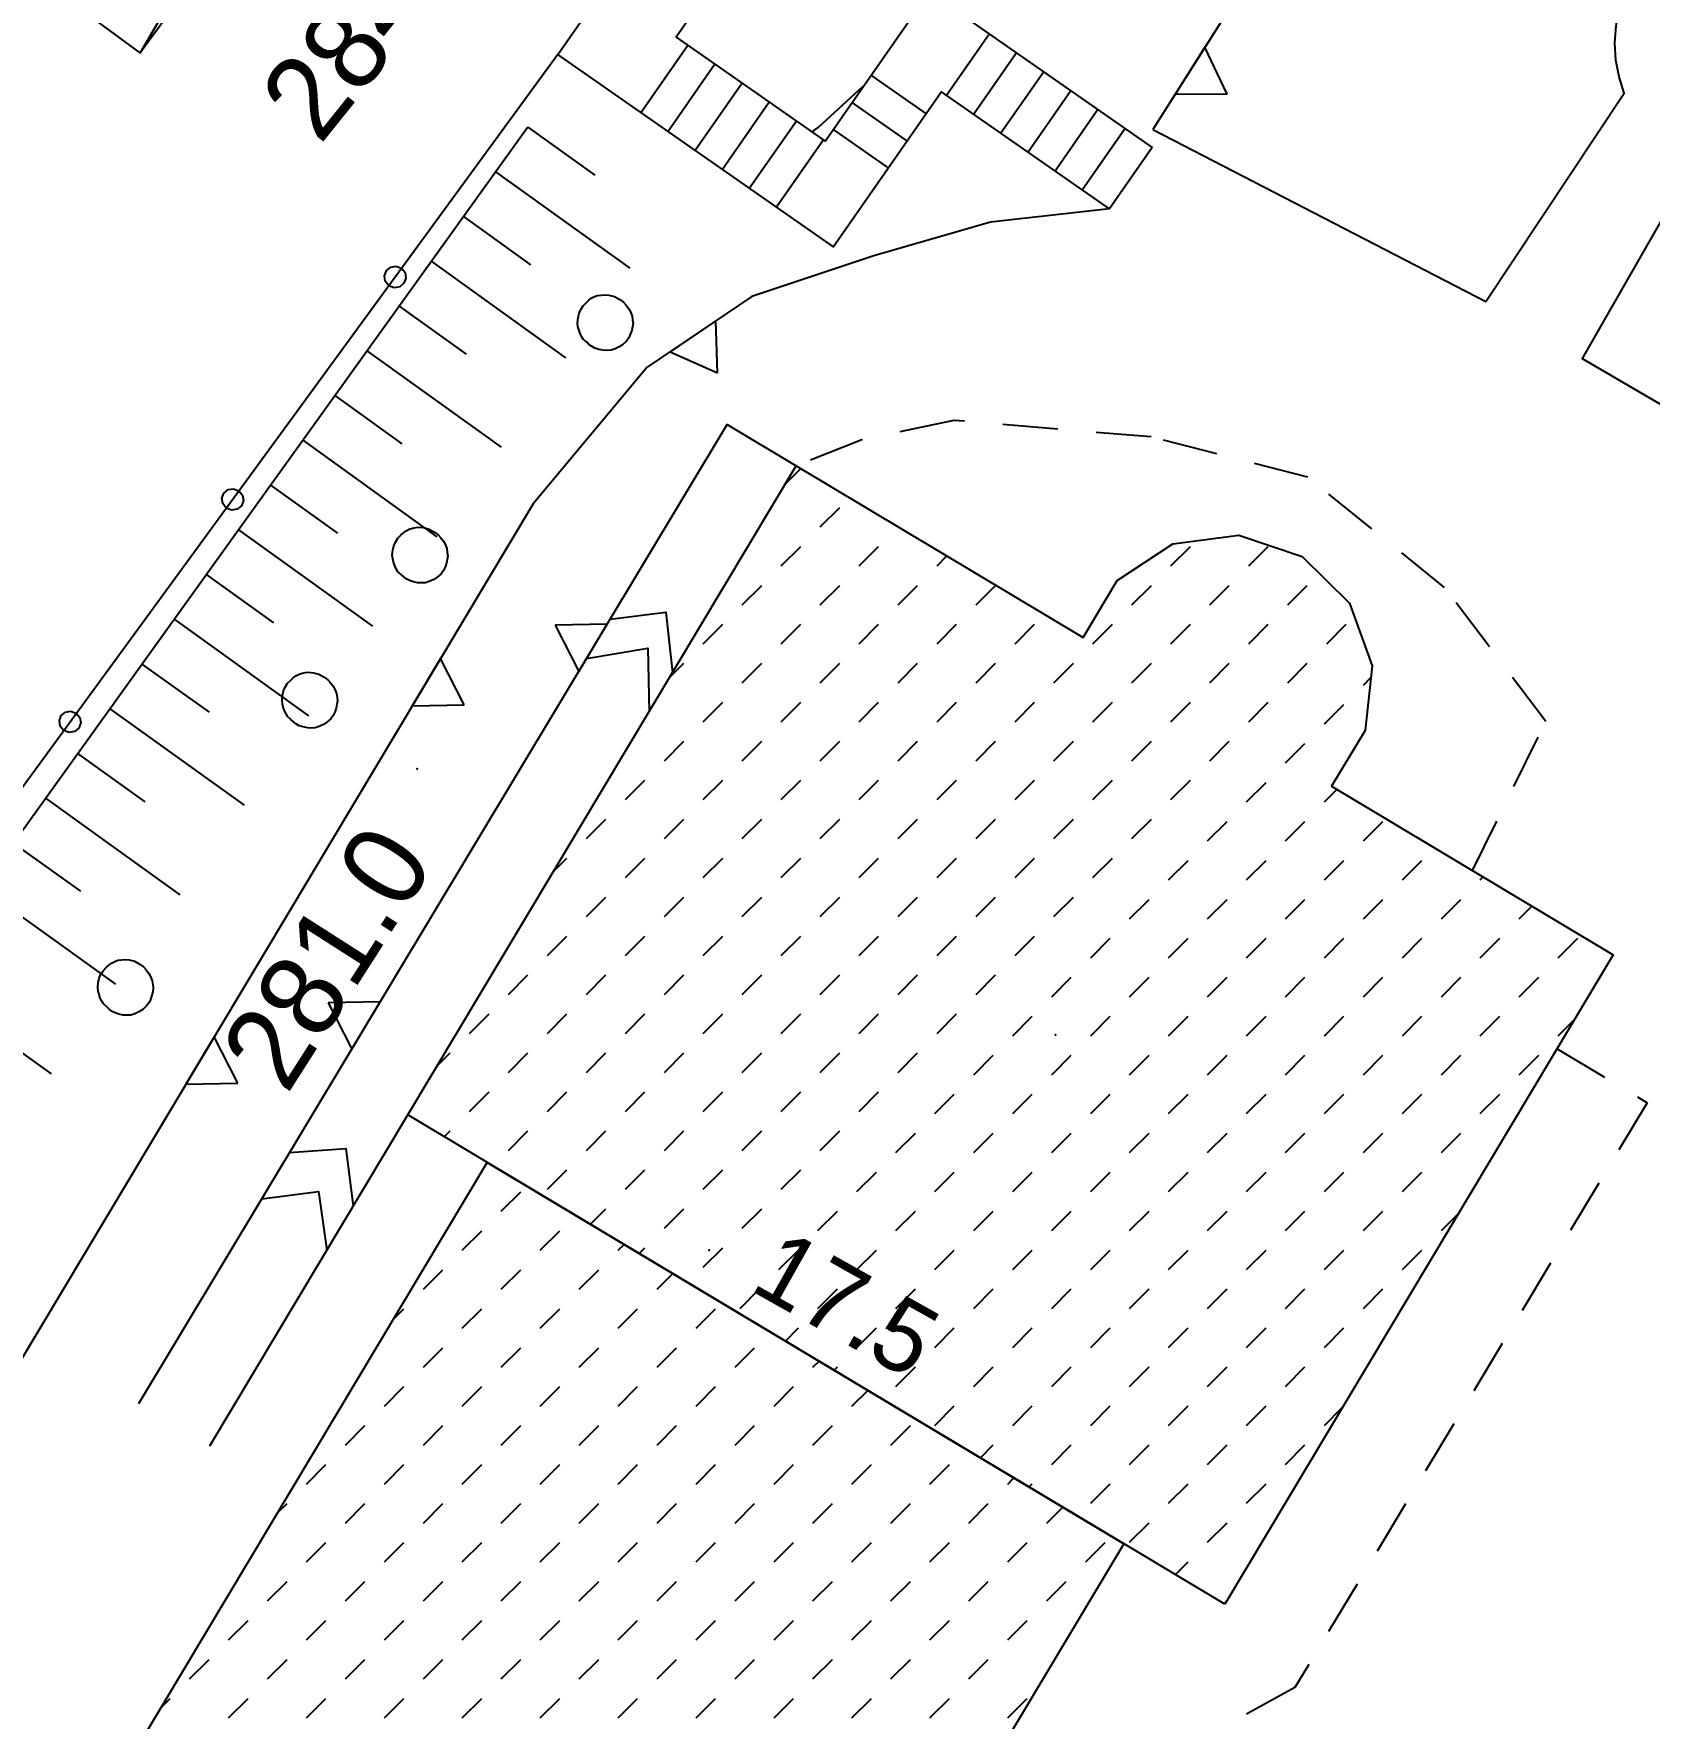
# Model space of a CAD drawing. Extents: x 1518652 to 1519378, y 5069750 to 5070202.
# Drawn here: x 1518849.24 to 1518878.56, y 5069929.2 to 5069959.77 of the extents above; entities that cross this region are included whole.
import ezdxf

# ---------------------------------------------------------------- set-up
doc = ezdxf.new("R2010")
doc.units = 0
doc.header["$MEASUREMENT"] = 0
doc.linetypes.add('L04', pattern=[0])
doc.linetypes.add('L10', pattern=[1.7, 1, -0.7])
for name, color, linetype in [('2310_SU', 2, 'Continuous'), ('2321_PEDmarciap', 1, 'L10'), ('2323_PEDspartit', 1, 'Continuous'), ('2641_MUROspec', 2, 'Continuous'), ('3007_TETTOIE', 2, 'Continuous'), ('3046_SCALE', 1, 'Continuous'), ('3047_GRADINI', 6, 'Continuous'), ('3054_CANCmuro', 1, 'L04'), ('3415_EDInuffici', 3, 'Continuous'), ('5100_ALBERO', 1, 'Continuous'), ('7012_CLInter', 6, 'Continuous'), ('7111_SCARciglio', 1, 'Continuous'), ('7113_SCARvest', 6, 'Continuous'), ('8321_PQTerra', 2, 'Continuous'), ('8322_Qmpiede', 2, 'Continuous'), ('8324_altezza', 1, 'Continuous'), ('SCM_Campiture', 1, 'Continuous'), ('SCM_Diagonali', 6, 'Continuous')]:
    doc.layers.add(name, color=color, linetype=linetype)
doc.styles.add('Style00', font='Leroy', dxfattribs={"height": 0.2})

# ---------------------------------------------------------------- blocks, each defined once
blk = doc.blocks.new('Q0050013')
at = {"linetype": 'Continuous'}
for p, q in [((-0.194, -0.003), (-0.17, 0.098)), ((-0.17, 0.098), (-0.099, 0.169)), ((-0.099, 0.169), (-0.001, 0.195)), ((-0.001, 0.195), (0.096, 0.17)), ((0.096, 0.17), (0.169, 0.1)), ((0.169, 0.1), (0.197, -0.001)), ((-0.162, -0.108), (-0.194, -0.003)), ((-0.096, -0.171), (-0.162, -0.108)), ((0.001, -0.196), (-0.096, -0.171)), ((0.097, -0.17), (0.001, -0.196)), ((0.168, -0.1), (0.097, -0.17)), ((0.197, -0.001), (0.168, -0.1))]:
    blk.add_line(p, q, dxfattribs=at)
blk = doc.blocks.new('S37')
at = {"linetype": 'Continuous'}
for p, q in [((-0.785, 0.604), (-0.677, 0.711)), ((-0.677, 0.711), (-0.582, 0.801)), ((-0.582, 0.801), (-0.487, 0.873)), ((-0.487, 0.873), (-0.369, 0.933)), ((-0.369, 0.933), (-0.257, 0.974)), ((-0.257, 0.974), (-0.128, 0.992)), ((-0.128, 0.992), (-0.011, 1.004)), ((-0.011, 1.004), (0.152, 0.99)), ((0.152, 0.99), (0.349, 0.94)), ((0.349, 0.94), (0.55, 0.824)), ((0.55, 0.824), (0.677, 0.735)), ((0.677, 0.735), (0.773, 0.624)), ((0.773, 0.624), (0.869, 0.496)), ((-0.986, -0.012), (-0.97, 0.17)), ((-0.97, 0.17), (-0.931, 0.328)), ((-0.931, 0.328), (-0.87, 0.467)), ((-0.87, 0.467), (-0.785, 0.604)), ((0.869, 0.496), (0.931, 0.386)), ((0.931, 0.386), (0.992, 0.23)), ((0.992, 0.23), (1.012, 0.087)), ((1.012, 0.087), (1.027, -0.031)), ((-0.971, -0.148), (-0.986, -0.012)), ((-0.939, -0.262), (-0.971, -0.148)), ((-0.895, -0.4), (-0.939, -0.262)), ((-0.84, -0.509), (-0.895, -0.4)), ((-0.778, -0.612), (-0.84, -0.509)), ((0.874, -0.561), (0.784, -0.681)), ((0.929, -0.446), (0.874, -0.561)), ((0.98, -0.295), (0.929, -0.446)), ((1.006, -0.166), (0.98, -0.295)), ((1.027, -0.031), (1.006, -0.166)), ((-0.663, -0.712), (-0.778, -0.612)), ((-0.572, -0.799), (-0.663, -0.712)), ((-0.486, -0.868), (-0.572, -0.799)), ((-0.359, -0.933), (-0.486, -0.868)), ((-0.22, -0.981), (-0.359, -0.933)), ((-0.064, -1.012), (-0.22, -0.981)), ((0.07, -1.019), (-0.064, -1.012)), ((0.216, -1.014), (0.07, -1.019)), ((0.357, -0.967), (0.216, -1.014)), ((0.523, -0.887), (0.357, -0.967)), ((0.647, -0.81), (0.523, -0.887)), ((0.784, -0.681), (0.647, -0.81))]:
    blk.add_line(p, q, dxfattribs=at)
blk = doc.blocks.new('Q0200100')
at = {"linetype": 'Continuous'}
for p, q in [((0, 0.8), (-0.5, 0)), ((0.5, 0), (0, 0.8)), ((-0.5, 0), (0.5, 0))]:
    blk.add_line(p, q, dxfattribs=at)
blk = doc.blocks.new('CAMP_F5443160')
at = {"layer": 'SCM_Campiture', "linetype": 'Continuous'}
for p, q in [((1518862.887, 5069951.61), (1518863.159, 5069951.883)), ((1518863.513, 5069950.823), (1518863.867, 5069951.176)), ((1518864.927, 5069950.823), (1518864.929, 5069950.824)), ((1518862.806, 5069950.116), (1518863.16, 5069950.469)), ((1518864.22, 5069950.116), (1518864.574, 5069950.469)), ((1518869.877, 5069950.116), (1518870.231, 5069950.469)), ((1518871.291, 5069950.116), (1518871.645, 5069950.469)), ((1518865.635, 5069950.116), (1518865.813, 5069950.295)), ((1518862.099, 5069949.409), (1518862.453, 5069949.762)), ((1518863.513, 5069949.409), (1518863.867, 5069949.762)), ((1518864.927, 5069949.409), (1518865.281, 5069949.762)), ((1518866.342, 5069949.409), (1518866.695, 5069949.762)), ((1518869.17, 5069949.409), (1518869.524, 5069949.762)), ((1518870.584, 5069949.409), (1518870.938, 5069949.762)), ((1518871.998, 5069949.409), (1518872.352, 5069949.762)), ((1518861.392, 5069948.701), (1518861.745, 5069949.055)), ((1518862.806, 5069948.701), (1518863.16, 5069949.055)), ((1518864.22, 5069948.701), (1518864.574, 5069949.055)), ((1518865.635, 5069948.701), (1518865.988, 5069949.055)), ((1518867.049, 5069948.701), (1518867.402, 5069949.055)), ((1518868.463, 5069948.701), (1518868.816, 5069949.055)), ((1518869.877, 5069948.701), (1518870.231, 5069949.055)), ((1518871.291, 5069948.701), (1518871.645, 5069949.055)), ((1518872.706, 5069948.701), (1518873.059, 5069949.055)), ((1518860.778, 5069948.088), (1518861.038, 5069948.348)), ((1518862.099, 5069947.994), (1518862.453, 5069948.348)), ((1518863.513, 5069947.994), (1518863.867, 5069948.348)), ((1518864.927, 5069947.994), (1518865.281, 5069948.348)), ((1518866.342, 5069947.994), (1518866.695, 5069948.348)), ((1518867.756, 5069947.994), (1518868.109, 5069948.348)), ((1518869.17, 5069947.994), (1518869.524, 5069948.348)), ((1518870.584, 5069947.994), (1518870.938, 5069948.348)), ((1518871.998, 5069947.994), (1518872.352, 5069948.348)), ((1518873.372, 5069947.953), (1518873.506, 5069948.088)), ((1518861.392, 5069947.287), (1518861.745, 5069947.641)), ((1518862.806, 5069947.287), (1518863.16, 5069947.641)), ((1518864.22, 5069947.287), (1518864.574, 5069947.641)), ((1518865.635, 5069947.287), (1518865.988, 5069947.641)), ((1518867.049, 5069947.287), (1518867.402, 5069947.641)), ((1518868.463, 5069947.287), (1518868.816, 5069947.641)), ((1518869.877, 5069947.287), (1518870.231, 5069947.641)), ((1518871.291, 5069947.287), (1518871.645, 5069947.641)), ((1518872.665, 5069947.246), (1518873.018, 5069947.6)), ((1518860.685, 5069946.58), (1518861.038, 5069946.934)), ((1518862.099, 5069946.58), (1518862.453, 5069946.934)), ((1518863.513, 5069946.58), (1518863.867, 5069946.934)), ((1518864.927, 5069946.58), (1518865.281, 5069946.934)), ((1518866.342, 5069946.58), (1518866.695, 5069946.934)), ((1518867.756, 5069946.58), (1518868.109, 5069946.934)), ((1518869.17, 5069946.58), (1518869.524, 5069946.934)), ((1518870.584, 5069946.58), (1518870.938, 5069946.934)), ((1518871.958, 5069946.539), (1518872.311, 5069946.893)), ((1518859.978, 5069945.873), (1518860.331, 5069946.227)), ((1518861.392, 5069945.873), (1518861.745, 5069946.227)), ((1518862.806, 5069945.873), (1518863.16, 5069946.227)), ((1518864.22, 5069945.873), (1518864.574, 5069946.227)), ((1518865.635, 5069945.873), (1518865.988, 5069946.227)), ((1518867.049, 5069945.873), (1518867.402, 5069946.227)), ((1518868.463, 5069945.873), (1518868.816, 5069946.227)), ((1518869.877, 5069945.873), (1518870.231, 5069946.227)), ((1518871.25, 5069945.832), (1518871.604, 5069946.186)), ((1518872.665, 5069945.832), (1518872.891, 5069946.059)), ((1518859.271, 5069945.166), (1518859.624, 5069945.52)), ((1518860.685, 5069945.166), (1518861.038, 5069945.52)), ((1518862.099, 5069945.166), (1518862.453, 5069945.52)), ((1518863.513, 5069945.166), (1518863.867, 5069945.52)), ((1518864.927, 5069945.166), (1518865.281, 5069945.52)), ((1518866.342, 5069945.166), (1518866.695, 5069945.52)), ((1518867.756, 5069945.166), (1518868.109, 5069945.52)), ((1518869.17, 5069945.166), (1518869.524, 5069945.52)), ((1518870.543, 5069945.125), (1518870.897, 5069945.479)), ((1518871.958, 5069945.125), (1518872.311, 5069945.479)), ((1518873.372, 5069945.125), (1518873.725, 5069945.479)), ((1518858.67, 5069944.565), (1518858.917, 5069944.812)), ((1518859.978, 5069944.459), (1518860.331, 5069944.812)), ((1518861.392, 5069944.459), (1518861.745, 5069944.812)), ((1518862.806, 5069944.459), (1518863.16, 5069944.812)), ((1518864.22, 5069944.459), (1518864.574, 5069944.812)), ((1518865.635, 5069944.459), (1518865.988, 5069944.812)), ((1518867.049, 5069944.459), (1518867.402, 5069944.812)), ((1518868.463, 5069944.459), (1518868.816, 5069944.812)), ((1518869.836, 5069944.418), (1518870.19, 5069944.771)), ((1518871.25, 5069944.418), (1518871.604, 5069944.771)), ((1518872.665, 5069944.418), (1518873.018, 5069944.771)), ((1518874.079, 5069944.418), (1518874.432, 5069944.771)), ((1518875.493, 5069944.418), (1518875.545, 5069944.47)), ((1518859.271, 5069943.752), (1518859.624, 5069944.105)), ((1518860.685, 5069943.752), (1518861.038, 5069944.105)), ((1518862.099, 5069943.752), (1518862.453, 5069944.105)), ((1518863.513, 5069943.752), (1518863.867, 5069944.105)), ((1518864.927, 5069943.752), (1518865.281, 5069944.105)), ((1518866.342, 5069943.752), (1518866.695, 5069944.105)), ((1518867.756, 5069943.752), (1518868.109, 5069944.105)), ((1518869.129, 5069943.711), (1518869.483, 5069944.064)), ((1518870.543, 5069943.711), (1518870.897, 5069944.064)), ((1518871.958, 5069943.711), (1518872.311, 5069944.064)), ((1518873.372, 5069943.711), (1518873.725, 5069944.064)), ((1518874.786, 5069943.711), (1518875.14, 5069944.064)), ((1518876.2, 5069943.711), (1518876.43, 5069943.94)), ((1518858.563, 5069943.045), (1518858.917, 5069943.398)), ((1518859.978, 5069943.045), (1518860.331, 5069943.398)), ((1518861.392, 5069943.045), (1518861.745, 5069943.398)), ((1518862.806, 5069943.045), (1518863.16, 5069943.398)), ((1518864.22, 5069943.045), (1518864.574, 5069943.398)), ((1518865.635, 5069943.045), (1518865.988, 5069943.398)), ((1518867.049, 5069943.045), (1518867.402, 5069943.398)), ((1518868.422, 5069943.004), (1518868.776, 5069943.357)), ((1518869.836, 5069943.004), (1518870.19, 5069943.357)), ((1518871.25, 5069943.004), (1518871.604, 5069943.357)), ((1518872.665, 5069943.004), (1518873.018, 5069943.357)), ((1518874.079, 5069943.004), (1518874.432, 5069943.357)), ((1518875.493, 5069943.004), (1518875.847, 5069943.357)), ((1518876.907, 5069943.004), (1518877.261, 5069943.357)), ((1518857.856, 5069942.338), (1518858.21, 5069942.691)), ((1518859.271, 5069942.338), (1518859.624, 5069942.691)), ((1518860.685, 5069942.338), (1518861.038, 5069942.691)), ((1518862.099, 5069942.338), (1518862.453, 5069942.691)), ((1518863.513, 5069942.338), (1518863.867, 5069942.691)), ((1518864.927, 5069942.338), (1518865.281, 5069942.691)), ((1518866.342, 5069942.338), (1518866.695, 5069942.691)), ((1518867.715, 5069942.297), (1518868.068, 5069942.65)), ((1518869.129, 5069942.297), (1518869.483, 5069942.65)), ((1518870.543, 5069942.297), (1518870.897, 5069942.65)), ((1518871.958, 5069942.297), (1518872.311, 5069942.65)), ((1518873.372, 5069942.297), (1518873.725, 5069942.65)), ((1518874.786, 5069942.297), (1518875.14, 5069942.65)), ((1518876.2, 5069942.297), (1518876.554, 5069942.65)), ((1518857.149, 5069941.63), (1518857.503, 5069941.984)), ((1518858.563, 5069941.63), (1518858.917, 5069941.984)), ((1518859.978, 5069941.63), (1518860.331, 5069941.984)), ((1518861.392, 5069941.63), (1518861.745, 5069941.984)), ((1518862.806, 5069941.63), (1518863.16, 5069941.984)), ((1518864.22, 5069941.63), (1518864.574, 5069941.984)), ((1518865.635, 5069941.63), (1518865.988, 5069941.984)), ((1518867.008, 5069941.59), (1518867.361, 5069941.943)), ((1518868.422, 5069941.59), (1518868.776, 5069941.943)), ((1518869.836, 5069941.59), (1518870.19, 5069941.943)), ((1518871.25, 5069941.59), (1518871.604, 5069941.943)), ((1518872.665, 5069941.59), (1518873.018, 5069941.943)), ((1518874.079, 5069941.59), (1518874.432, 5069941.943)), ((1518875.493, 5069941.59), (1518875.847, 5069941.943)), ((1518876.907, 5069941.59), (1518877.212, 5069941.894)), ((1518856.562, 5069941.043), (1518856.796, 5069941.277)), ((1518857.856, 5069940.923), (1518858.21, 5069941.277)), ((1518859.271, 5069940.923), (1518859.624, 5069941.277)), ((1518860.685, 5069940.923), (1518861.038, 5069941.277)), ((1518862.099, 5069940.923), (1518862.453, 5069941.277)), ((1518863.513, 5069940.923), (1518863.867, 5069941.277)), ((1518864.927, 5069940.923), (1518865.281, 5069941.277)), ((1518866.301, 5069940.882), (1518866.654, 5069941.236)), ((1518867.715, 5069940.882), (1518868.068, 5069941.236)), ((1518869.129, 5069940.882), (1518869.483, 5069941.236)), ((1518870.543, 5069940.882), (1518870.897, 5069941.236)), ((1518871.958, 5069940.882), (1518872.311, 5069941.236)), ((1518873.372, 5069940.882), (1518873.725, 5069941.236)), ((1518874.786, 5069940.882), (1518875.14, 5069941.236)), ((1518876.2, 5069940.882), (1518876.554, 5069941.236)), ((1518857.149, 5069940.216), (1518857.503, 5069940.57)), ((1518858.563, 5069940.216), (1518858.917, 5069940.57)), ((1518859.978, 5069940.216), (1518860.331, 5069940.57)), ((1518861.392, 5069940.216), (1518861.745, 5069940.57)), ((1518862.806, 5069940.216), (1518863.16, 5069940.57)), ((1518864.22, 5069940.216), (1518864.574, 5069940.57)), ((1518865.594, 5069940.175), (1518865.947, 5069940.529)), ((1518867.008, 5069940.175), (1518867.361, 5069940.529)), ((1518868.422, 5069940.175), (1518868.776, 5069940.529)), ((1518869.836, 5069940.175), (1518870.19, 5069940.529)), ((1518871.25, 5069940.175), (1518871.604, 5069940.529)), ((1518872.665, 5069940.175), (1518873.018, 5069940.529)), ((1518874.079, 5069940.175), (1518874.432, 5069940.529)), ((1518875.493, 5069940.175), (1518875.847, 5069940.529)), ((1518856.689, 5069939.756), (1518856.796, 5069939.863)), ((1518857.856, 5069939.509), (1518858.21, 5069939.863)), ((1518859.271, 5069939.509), (1518859.624, 5069939.863)), ((1518860.685, 5069939.509), (1518861.038, 5069939.863)), ((1518862.099, 5069939.509), (1518862.453, 5069939.863)), ((1518863.513, 5069939.509), (1518863.867, 5069939.863)), ((1518864.886, 5069939.468), (1518865.24, 5069939.822)), ((1518866.301, 5069939.468), (1518866.654, 5069939.822)), ((1518867.715, 5069939.468), (1518868.068, 5069939.822)), ((1518869.129, 5069939.468), (1518869.483, 5069939.822)), ((1518870.543, 5069939.468), (1518870.897, 5069939.822)), ((1518871.958, 5069939.468), (1518872.311, 5069939.822)), ((1518873.372, 5069939.468), (1518873.725, 5069939.822)), ((1518874.786, 5069939.468), (1518875.14, 5069939.822)), ((1518858.563, 5069938.802), (1518858.917, 5069939.156)), ((1518859.978, 5069938.802), (1518860.331, 5069939.156)), ((1518861.392, 5069938.802), (1518861.745, 5069939.156)), ((1518862.806, 5069938.802), (1518863.16, 5069939.156)), ((1518864.179, 5069938.761), (1518864.533, 5069939.115)), ((1518865.594, 5069938.761), (1518865.947, 5069939.115)), ((1518867.008, 5069938.761), (1518867.361, 5069939.115)), ((1518868.422, 5069938.761), (1518868.776, 5069939.115)), ((1518869.836, 5069938.761), (1518870.19, 5069939.115)), ((1518871.25, 5069938.761), (1518871.604, 5069939.115)), ((1518872.665, 5069938.761), (1518873.018, 5069939.115)), ((1518874.079, 5069938.761), (1518874.432, 5069939.115)), ((1518859.343, 5069938.167), (1518859.624, 5069938.448)), ((1518860.685, 5069938.095), (1518861.038, 5069938.448)), ((1518862.099, 5069938.095), (1518862.453, 5069938.448)), ((1518863.472, 5069938.054), (1518863.826, 5069938.408)), ((1518864.886, 5069938.054), (1518865.24, 5069938.408)), ((1518866.301, 5069938.054), (1518866.654, 5069938.408)), ((1518867.715, 5069938.054), (1518868.068, 5069938.408)), ((1518869.129, 5069938.054), (1518869.483, 5069938.408)), ((1518870.543, 5069938.054), (1518870.897, 5069938.408)), ((1518871.958, 5069938.054), (1518872.311, 5069938.408)), ((1518873.372, 5069938.054), (1518873.725, 5069938.408)), ((1518874.786, 5069938.054), (1518875.103, 5069938.371)), ((1518860.227, 5069937.638), (1518860.331, 5069937.741)), ((1518861.392, 5069937.388), (1518861.745, 5069937.741)), ((1518862.765, 5069937.347), (1518863.119, 5069937.7)), ((1518864.179, 5069937.347), (1518864.533, 5069937.7)), ((1518865.594, 5069937.347), (1518865.947, 5069937.7)), ((1518867.008, 5069937.347), (1518867.361, 5069937.7)), ((1518868.422, 5069937.347), (1518868.776, 5069937.7)), ((1518869.836, 5069937.347), (1518870.19, 5069937.7)), ((1518871.25, 5069937.347), (1518871.604, 5069937.7)), ((1518872.665, 5069937.347), (1518873.018, 5069937.7)), ((1518874.079, 5069937.347), (1518874.432, 5069937.7)), ((1518862.058, 5069936.64), (1518862.412, 5069936.993)), ((1518863.472, 5069936.64), (1518863.826, 5069936.993)), ((1518864.886, 5069936.64), (1518865.24, 5069936.993)), ((1518866.301, 5069936.64), (1518866.654, 5069936.993)), ((1518867.715, 5069936.64), (1518868.068, 5069936.993)), ((1518869.129, 5069936.64), (1518869.483, 5069936.993)), ((1518870.543, 5069936.64), (1518870.897, 5069936.993)), ((1518871.958, 5069936.64), (1518872.311, 5069936.993)), ((1518873.372, 5069936.64), (1518873.725, 5069936.993)), ((1518862.882, 5069936.049), (1518863.119, 5069936.286)), ((1518864.179, 5069935.933), (1518864.533, 5069936.286)), ((1518865.594, 5069935.933), (1518865.947, 5069936.286)), ((1518867.008, 5069935.933), (1518867.361, 5069936.286)), ((1518868.422, 5069935.933), (1518868.776, 5069936.286)), ((1518869.836, 5069935.933), (1518870.19, 5069936.286)), ((1518871.25, 5069935.933), (1518871.604, 5069936.286)), ((1518872.665, 5069935.933), (1518873.018, 5069936.286)), ((1518863.766, 5069935.52), (1518863.826, 5069935.579)), ((1518864.886, 5069935.226), (1518865.24, 5069935.579)), ((1518866.301, 5069935.226), (1518866.654, 5069935.579)), ((1518867.715, 5069935.226), (1518868.068, 5069935.579)), ((1518869.129, 5069935.226), (1518869.483, 5069935.579)), ((1518870.543, 5069935.226), (1518870.897, 5069935.579)), ((1518871.958, 5069935.226), (1518872.311, 5069935.579)), ((1518865.594, 5069934.518), (1518865.947, 5069934.872)), ((1518867.008, 5069934.518), (1518867.361, 5069934.872)), ((1518868.422, 5069934.518), (1518868.776, 5069934.872)), ((1518869.836, 5069934.518), (1518870.19, 5069934.872)), ((1518871.25, 5069934.518), (1518871.604, 5069934.872)), ((1518872.665, 5069934.518), (1518872.995, 5069934.849)), ((1518866.42, 5069933.931), (1518866.654, 5069934.165)), ((1518867.715, 5069933.811), (1518868.068, 5069934.165)), ((1518869.129, 5069933.811), (1518869.483, 5069934.165)), ((1518870.543, 5069933.811), (1518870.897, 5069934.165)), ((1518871.958, 5069933.811), (1518872.311, 5069934.165)), ((1518867.305, 5069933.401), (1518867.361, 5069933.458)), ((1518868.422, 5069933.104), (1518868.776, 5069933.458)), ((1518869.836, 5069933.104), (1518870.19, 5069933.458)), ((1518871.25, 5069933.104), (1518871.604, 5069933.458)), ((1518869.129, 5069932.397), (1518869.483, 5069932.751)), ((1518870.543, 5069932.397), (1518870.897, 5069932.751)), ((1518869.959, 5069931.813), (1518870.19, 5069932.044)), ((1518870.844, 5069931.283), (1518870.887, 5069931.326))]:
    blk.add_line(p, q, dxfattribs=at)
blk = doc.blocks.new('CAMP_28C48E2F')
at = {"layer": 'SCM_Campiture', "linetype": 'Continuous'}
for p, q in [((1518857.726, 5069938.403), (1518858.079, 5069938.757)), ((1518857.018, 5069937.696), (1518857.372, 5069938.05)), ((1518858.433, 5069937.696), (1518858.786, 5069938.05)), ((1518859.847, 5069937.696), (1518859.953, 5069937.802)), ((1518856.311, 5069936.989), (1518856.665, 5069937.342)), ((1518857.726, 5069936.989), (1518858.079, 5069937.342)), ((1518859.14, 5069936.989), (1518859.493, 5069937.342)), ((1518860.554, 5069936.989), (1518860.838, 5069937.272)), ((1518855.774, 5069936.451), (1518855.958, 5069936.635)), ((1518857.018, 5069936.282), (1518857.372, 5069936.635)), ((1518858.433, 5069936.282), (1518858.786, 5069936.635)), ((1518859.847, 5069936.282), (1518860.2, 5069936.635)), ((1518861.261, 5069936.282), (1518861.615, 5069936.635)), ((1518856.311, 5069935.575), (1518856.665, 5069935.928)), ((1518857.726, 5069935.575), (1518858.079, 5069935.928)), ((1518859.14, 5069935.575), (1518859.493, 5069935.928)), ((1518860.554, 5069935.575), (1518860.908, 5069935.928)), ((1518861.968, 5069935.575), (1518862.322, 5069935.928)), ((1518863.382, 5069935.575), (1518863.492, 5069935.684)), ((1518855.604, 5069934.868), (1518855.958, 5069935.221)), ((1518857.018, 5069934.868), (1518857.372, 5069935.221)), ((1518858.433, 5069934.868), (1518858.786, 5069935.221)), ((1518859.847, 5069934.868), (1518860.2, 5069935.221)), ((1518861.261, 5069934.868), (1518861.615, 5069935.221)), ((1518862.675, 5069934.868), (1518863.029, 5069935.221)), ((1518864.09, 5069934.868), (1518864.376, 5069935.154)), ((1518854.897, 5069934.16), (1518855.251, 5069934.514)), ((1518856.311, 5069934.16), (1518856.665, 5069934.514)), ((1518857.726, 5069934.16), (1518858.079, 5069934.514)), ((1518859.14, 5069934.16), (1518859.493, 5069934.514)), ((1518860.554, 5069934.16), (1518860.908, 5069934.514)), ((1518861.968, 5069934.16), (1518862.322, 5069934.514)), ((1518863.382, 5069934.16), (1518863.736, 5069934.514)), ((1518864.797, 5069934.16), (1518865.15, 5069934.514)), ((1518854.19, 5069933.453), (1518854.544, 5069933.807)), ((1518855.604, 5069933.453), (1518855.958, 5069933.807)), ((1518857.018, 5069933.453), (1518857.372, 5069933.807)), ((1518858.433, 5069933.453), (1518858.786, 5069933.807)), ((1518859.847, 5069933.453), (1518860.2, 5069933.807)), ((1518861.261, 5069933.453), (1518861.615, 5069933.807)), ((1518862.675, 5069933.453), (1518863.029, 5069933.807)), ((1518864.09, 5069933.453), (1518864.443, 5069933.807)), ((1518865.504, 5069933.453), (1518865.857, 5069933.807)), ((1518866.918, 5069933.453), (1518867.03, 5069933.566)), ((1518853.666, 5069932.929), (1518853.837, 5069933.1)), ((1518854.897, 5069932.746), (1518855.251, 5069933.1)), ((1518856.311, 5069932.746), (1518856.665, 5069933.1)), ((1518857.726, 5069932.746), (1518858.079, 5069933.1)), ((1518859.14, 5069932.746), (1518859.493, 5069933.1)), ((1518860.554, 5069932.746), (1518860.908, 5069933.1)), ((1518861.968, 5069932.746), (1518862.322, 5069933.1)), ((1518863.382, 5069932.746), (1518863.736, 5069933.1)), ((1518864.797, 5069932.746), (1518865.15, 5069933.1)), ((1518866.211, 5069932.746), (1518866.564, 5069933.1)), ((1518867.625, 5069932.746), (1518867.915, 5069933.036)), ((1518854.19, 5069932.039), (1518854.544, 5069932.393)), ((1518855.604, 5069932.039), (1518855.958, 5069932.393)), ((1518857.018, 5069932.039), (1518857.372, 5069932.393)), ((1518858.433, 5069932.039), (1518858.786, 5069932.393)), ((1518859.847, 5069932.039), (1518860.2, 5069932.393)), ((1518861.261, 5069932.039), (1518861.615, 5069932.393)), ((1518862.675, 5069932.039), (1518863.029, 5069932.393)), ((1518864.09, 5069932.039), (1518864.443, 5069932.393)), ((1518865.504, 5069932.039), (1518865.857, 5069932.393)), ((1518866.918, 5069932.039), (1518867.272, 5069932.393)), ((1518868.332, 5069932.039), (1518868.686, 5069932.393)), ((1518853.483, 5069931.332), (1518853.837, 5069931.686)), ((1518854.897, 5069931.332), (1518855.251, 5069931.686)), ((1518856.311, 5069931.332), (1518856.665, 5069931.686)), ((1518857.726, 5069931.332), (1518858.079, 5069931.686)), ((1518859.14, 5069931.332), (1518859.493, 5069931.686)), ((1518860.554, 5069931.332), (1518860.908, 5069931.686)), ((1518861.968, 5069931.332), (1518862.322, 5069931.686)), ((1518863.382, 5069931.332), (1518863.736, 5069931.686)), ((1518864.797, 5069931.332), (1518865.15, 5069931.686)), ((1518866.211, 5069931.332), (1518866.564, 5069931.686)), ((1518867.625, 5069931.332), (1518867.979, 5069931.686)), ((1518852.776, 5069930.625), (1518853.129, 5069930.978)), ((1518854.19, 5069930.625), (1518854.544, 5069930.978)), ((1518855.604, 5069930.625), (1518855.958, 5069930.978)), ((1518857.018, 5069930.625), (1518857.372, 5069930.978)), ((1518858.433, 5069930.625), (1518858.786, 5069930.978)), ((1518859.847, 5069930.625), (1518860.2, 5069930.978)), ((1518861.261, 5069930.625), (1518861.615, 5069930.978)), ((1518862.675, 5069930.625), (1518863.029, 5069930.978)), ((1518864.09, 5069930.625), (1518864.443, 5069930.978)), ((1518865.504, 5069930.625), (1518865.857, 5069930.978)), ((1518866.918, 5069930.625), (1518867.272, 5069930.978)), ((1518852.069, 5069929.918), (1518852.422, 5069930.271)), ((1518853.483, 5069929.918), (1518853.837, 5069930.271)), ((1518854.897, 5069929.918), (1518855.251, 5069930.271)), ((1518856.311, 5069929.918), (1518856.665, 5069930.271)), ((1518857.726, 5069929.918), (1518858.079, 5069930.271)), ((1518859.14, 5069929.918), (1518859.493, 5069930.271)), ((1518860.554, 5069929.918), (1518860.908, 5069930.271)), ((1518861.968, 5069929.918), (1518862.322, 5069930.271)), ((1518863.382, 5069929.918), (1518863.736, 5069930.271)), ((1518864.797, 5069929.918), (1518865.15, 5069930.271)), ((1518866.211, 5069929.918), (1518866.564, 5069930.271)), ((1518851.557, 5069929.406), (1518851.715, 5069929.564)), ((1518852.776, 5069929.211), (1518853.129, 5069929.564)), ((1518854.19, 5069929.211), (1518854.544, 5069929.564)), ((1518855.604, 5069929.211), (1518855.958, 5069929.564)), ((1518857.018, 5069929.211), (1518857.372, 5069929.564)), ((1518858.433, 5069929.211), (1518858.786, 5069929.564)), ((1518859.847, 5069929.211), (1518860.2, 5069929.564)), ((1518861.261, 5069929.211), (1518861.615, 5069929.564)), ((1518862.675, 5069929.211), (1518863.029, 5069929.564)), ((1518864.09, 5069929.211), (1518864.443, 5069929.564)), ((1518865.504, 5069929.211), (1518865.857, 5069929.564)), ((1518866.918, 5069929.211), (1518867.272, 5069929.564))]:
    blk.add_line(p, q, dxfattribs=at)

msp = doc.modelspace()

# ---------------------------------------------------------------- linework, layer by layer
at = {"layer": '2310_SU', "color": 18, "linetype": 'Continuous', "true_color": 0x000000}
msp.add_polyline3d([(1518869.549, 5069958.035, 279.49), (1518875.593, 5069954.91, 279.384), (1518878.104, 5069958.691, 279.243), (1518878.011, 5069958.988, 279.243), (1518877.955, 5069959.294, 279.243), (1518877.936, 5069959.605, 279.243), (1518877.956, 5069959.916, 279.243), (1518878.012, 5069960.222, 279.243), (1518878.106, 5069960.52, 279.243), (1518878.235, 5069960.803, 279.243), (1518878.397, 5069961.069, 279.243), (1518873.752, 5069964.768, 279.398)], dxfattribs=at)
at = {"layer": '2321_PEDmarciap', "color": 18, "linetype": 'L10', "true_color": 0x000000}
for points in [[(1518875.351, 5069944.586, 279.793), (1518876.683, 5069947.29, 279.793), (1518874.845, 5069949.722, 279.793), (1518872.361, 5069951.727, 279.793), (1518869.52, 5069952.454, 279.793), (1518865.938, 5069952.755, 279.793), (1518864.267, 5069952.404, 279.793), (1518863.079, 5069951.931, 279.793)], [(1518876.887, 5069941.351, 279.793), (1518878.523, 5069940.372, 279.803), (1518872.126, 5069929.761, 279.97), (1518870.343, 5069928.77, 279.913), (1518864.574, 5069918.914, 280.047)]]:
    msp.add_polyline3d(points, dxfattribs=at)
at = {"layer": '2323_PEDspartit', "color": 18, "linetype": 'Continuous', "true_color": 0x000000}
msp.add_polyline3d([(1518907.877, 5069983.832, 277.636), (1518886.162, 5069955.424, 279.357), (1518882.449, 5069957.802, 279.201), (1518881.738, 5069957.034, 279.187), (1518881.039, 5069956.599, 279.215), (1518880.108, 5069956.545, 279.247), (1518879.461, 5069956.789, 279.271), (1518879.099, 5069956.952, 279.285), (1518877.34, 5069953.879, 279.427), (1518884.853, 5069949.491, 279.335), (1518887.701, 5069952.462, 279.046), (1518894.234, 5069960.448, 278.517)], dxfattribs=at)
at = {"layer": '2641_MUROspec', "color": 18, "linetype": 'Continuous', "true_color": 0x000000}
for points in [[(1518900.215, 5069989.824, 277.841), (1518894.492, 5069989.802, 277.819), (1518888.461, 5069981.122, 278.51), (1518887.018, 5069981.693, 278.369), (1518882.623, 5069974.737, 278.863), (1518881.661, 5069975.317, 278.863), (1518876.327, 5069966.323, 279.328), (1518875.052, 5069966.715, 279.448), (1518869.549, 5069958.035, 279.878)], [(1518868.761, 5069956.593, 279.067), (1518866.604, 5069956.351, 279.352), (1518864.485, 5069955.744, 279.642), (1518862.27, 5069955.002, 279.949), (1518860.376, 5069953.721, 280.249), (1518858.302, 5069951.241, 280.287), (1518844.481, 5069928.149, 279.934)], [(1518851.147, 5069934.917, 279.793), (1518861.826, 5069952.681, 279.793), (1518863.079, 5069951.931, 279.793)]]:
    msp.add_polyline3d(points, dxfattribs=at)
at = {"layer": '3007_TETTOIE', "color": 18, "linetype": 'Continuous', "true_color": 0x000000}
msp.add_polyline3d([(1518846.898, 5069962.567, 284.321), (1518876.535, 5070002.887, 284.321), (1518880.809, 5069999.745, 284.321), (1518851.172, 5069959.426, 284.321)], close=True, dxfattribs=at)
at = {"layer": '3046_SCALE', "color": 18, "linetype": 'Continuous', "true_color": 0x000000}
for points in [[(1518868.761, 5069956.593, 279.067), (1518865.717, 5069958.716, 281.26), (1518863.755, 5069955.904, 282.099), (1518858.751, 5069959.395, 283.784), (1518861.431, 5069963.236, 284.631)], [(1518862.625, 5069962.189, 284.335), (1518860.897, 5069959.711, 283.03), (1518863.601, 5069957.825, 282.445), (1518865.489, 5069960.532, 281.422), (1518869.538, 5069957.708, 279.82)], [(1518852.434, 5069934.146, 279.793), (1518856.028, 5069940.151, 279.793)]]:
    msp.add_polyline3d(points, dxfattribs=at)
at = {"layer": '3047_GRADINI', "color": 18, "linetype": 'Continuous', "true_color": 0x000000}
for points in [[(1518866.586, 5069959.767, 0), (1518865.808, 5069958.653, 0)], [(1518861.112, 5069959.56, 0), (1518860.262, 5069958.341, 0)], [(1518867.078, 5069959.424, 0), (1518866.3, 5069958.31, 0)], [(1518861.604, 5069959.217, 0), (1518860.754, 5069957.998, 0)], [(1518864.432, 5069959.017, 0), (1518865.438, 5069958.316, 0)], [(1518867.57, 5069959.081, 0), (1518866.792, 5069957.966, 0)], [(1518862.096, 5069958.874, 0), (1518861.246, 5069957.654, 0)], [(1518868.062, 5069958.737, 0), (1518867.285, 5069957.623, 0)], [(1518862.589, 5069958.531, 0), (1518861.738, 5069957.311, 0)], [(1518864.089, 5069958.525, 0), (1518865.094, 5069957.823, 0)], [(1518868.554, 5069958.394, 0), (1518867.777, 5069957.28, 0)], [(1518863.081, 5069958.187, 0), (1518862.23, 5069956.968, 0)], [(1518863.573, 5069957.844, 0), (1518862.722, 5069956.625, 0)], [(1518863.746, 5069958.032, 0), (1518864.751, 5069957.331, 0)], [(1518869.046, 5069958.051, 0), (1518868.269, 5069956.936, 0)], [(1518869.538, 5069957.708, 0), (1518868.761, 5069956.593, 0)], [(1518859.701, 5069949.147, 0), (1518860.712, 5069949.274, 0), (1518860.833, 5069948.179, 0)], [(1518859.274, 5069948.436, 0), (1518860.384, 5069948.623, 0), (1518860.409, 5069947.471, 0)], [(1518853.884, 5069939.471, 0), (1518854.906, 5069939.543, 0), (1518855.038, 5069938.497, 0)], [(1518853.379, 5069938.629, 0), (1518854.407, 5069938.765, 0), (1518854.558, 5069937.695, 0)]]:
    msp.add_polyline3d(points, dxfattribs=at)
at = {"layer": '3054_CANCmuro', "color": 18, "linetype": 'L04', "true_color": 0x000000}
msp.add_polyline3d([(1518858.751, 5069959.395, 283.784), (1518846.205, 5069942.23, 285.251), (1518825.965, 5069914.814, 285.406)], dxfattribs=at)
at = {"layer": '3415_EDInuffici', "color": 18, "linetype": 'Continuous', "true_color": 0x000000}
for points in [[(1518870.856, 5069931.276, 279.793), (1518856.028, 5069940.151, 279.793), (1518863.079, 5069951.931, 279.793), (1518868.284, 5069948.816, 279.793), (1518868.903, 5069949.851, 279.793), (1518869.911, 5069950.513, 279.793), (1518871.11, 5069950.67, 279.793), (1518872.257, 5069950.286, 279.793), (1518873.122, 5069949.44, 279.793), (1518873.529, 5069948.301, 279.793), (1518873.401, 5069947.13, 279.793), (1518872.795, 5069946.116, 279.793), (1518877.907, 5069943.056, 279.793)], [(1518838.219, 5069907.122, 280.407), (1518857.471, 5069939.287, 280.407), (1518869.026, 5069932.371, 280.407), (1518849.774, 5069900.206, 280.407)]]:
    msp.add_polyline3d(points, close=True, dxfattribs=at)
at = {"layer": '7012_CLInter', "color": 18, "linetype": 'Continuous', "true_color": 0x000000}
msp.add_polyline3d([(1518863.366, 5069957.989, 282), (1518863.478, 5069958.068, 282), (1518864.296, 5069958.821, 282)], dxfattribs=at)
at = {"layer": '7111_SCARciglio', "color": 18, "linetype": 'Continuous', "true_color": 0x000000}
msp.add_polyline3d([(1518858.205, 5069958.079, 283.319), (1518827.365, 5069915.15, 284.609)], dxfattribs=at)
at = {"layer": '7113_SCARvest', "color": 18, "linetype": 'Continuous', "true_color": 0x000000}
for points in [[(1518858.205, 5069958.079, 0), (1518859.424, 5069957.204, 0)], [(1518857.622, 5069957.267, 0), (1518860.058, 5069955.517, 0)], [(1518857.039, 5069956.455, 0), (1518858.257, 5069955.58, 0)], [(1518856.455, 5069955.643, 0), (1518858.891, 5069953.892, 0)], [(1518855.872, 5069954.831, 0), (1518857.09, 5069953.955, 0)], [(1518855.288, 5069954.019, 0), (1518857.725, 5069952.268, 0)], [(1518854.705, 5069953.206, 0), (1518855.923, 5069952.331, 0)], [(1518854.121, 5069952.394, 0), (1518856.558, 5069950.644, 0)], [(1518853.538, 5069951.582, 0), (1518854.756, 5069950.707, 0)], [(1518852.954, 5069950.77, 0), (1518855.391, 5069949.02, 0)], [(1518852.371, 5069949.958, 0), (1518853.589, 5069949.082, 0)], [(1518851.787, 5069949.146, 0), (1518854.224, 5069947.395, 0)], [(1518851.204, 5069948.333, 0), (1518852.422, 5069947.458, 0)], [(1518850.62, 5069947.521, 0), (1518853.057, 5069945.771, 0)], [(1518850.037, 5069946.709, 0), (1518851.255, 5069945.834, 0)], [(1518849.454, 5069945.897, 0), (1518851.89, 5069944.147, 0)], [(1518848.87, 5069945.085, 0), (1518850.088, 5069944.21, 0)], [(1518848.287, 5069944.273, 0), (1518850.723, 5069942.522, 0)], [(1518847.12, 5069942.648, 0), (1518849.556, 5069940.898, 0)]]:
    msp.add_polyline3d(points, dxfattribs=at)
at = {"layer": '8321_PQTerra', "color": 18, "linetype": 'Continuous', "true_color": 0x000000}
msp.add_point((1518856.199, 5069946.431, 281.049), dxfattribs=at)
at = {"layer": '8322_Qmpiede', "linetype": 'Continuous'}
msp.add_point((1518867.782, 5069941.603, 279.793), dxfattribs=at)
at = {"layer": '8324_altezza', "color": 18, "linetype": 'Continuous', "true_color": 0x000000}
msp.add_point((1518861.498, 5069937.697, 17.508), dxfattribs=at)
at = {"layer": 'SCM_Diagonali', "color": 18, "linetype": 'Continuous', "true_color": 0x000000}
msp.add_polyline3d([(1518876.535, 5070002.887, 0), (1518851.172, 5069959.426, 0)], dxfattribs=at)

# ---------------------------------------------------------------- block references
at = {"layer": '2641_MUROspec', "color": 18, "linetype": 'Continuous', "true_color": 0x000000}
for p, xscale, yscale, zscale, rotation in [((1518870.226, 5069959.103, 279.825), 1.000000000210806, 1.000000000210806, 1.000000000210806, 237.6230912730294), ((1518861.202, 5069954.28, 280.118), 0.9999999999658874, 0.9999999999658874, 0.9999999999658874, 214.0695067281397), ((1518859.39, 5069948.629, 279.793), 0.999999999762479, 0.999999999762479, 0.999999999762479, 58.98718028552386), ((1518856.366, 5069948.006, 280.238), 0.9999999998907481, 0.9999999998907481, 0.9999999998907481, 239.0987922113331), ((1518855.269, 5069941.773, 279.793), 0.999999999762479, 0.999999999762479, 0.999999999762479, 58.98718028552386), ((1518852.258, 5069941.142, 280.133), 0.9999999998907481, 0.9999999998907481, 0.9999999998907481, 239.0987922113331)]:
    msp.add_blockref('Q0200100', p, dxfattribs=dict(at, xscale=xscale, yscale=yscale, zscale=zscale, rotation=rotation))
at = {"layer": '3054_CANCmuro', "color": 18, "linetype": 'Continuous', "true_color": 0x000000, "xscale": 1.000000000328667, "yscale": 1.000000000328667, "zscale": 1.000000000328667, "rotation": 233.8357835265}
for p in [(1518855.801, 5069955.358, 284.129), (1518852.85, 5069951.321, 284.474), (1518849.9, 5069947.285, 284.819)]:
    msp.add_blockref('Q0050013', p, dxfattribs=at)
at = {"layer": '5100_ALBERO', "color": 18, "linetype": 'Continuous', "true_color": 0x000000, "xscale": 0.5, "yscale": 0.5, "zscale": 0.5}
for p in [(1518859.603, 5069954.534, 281.056), (1518856.24, 5069950.314, 281.366), (1518854.239, 5069947.682, 281.422), (1518850.896, 5069942.471, 281.535)]:
    msp.add_blockref('S37', p, dxfattribs=at)
at = {"layer": 'SCM_Campiture', "linetype": 'Continuous'}
for name in ['CAMP_F5443160', 'CAMP_28C48E2F']:
    msp.add_blockref(name, (0, 0), dxfattribs=at)

# ---------------------------------------------------------------- texts
at = {"layer": '8321_PQTerra', "color": 18, "linetype": 'Continuous', "true_color": 0x000000, "style": 'Style00'}
for s, rotation, p in [('284.6', 51.2397, (1518854.433, 5069957.737)), ('281.0', 57.4154, (1518853.834, 5069940.502))]:
    msp.add_text(s, height=1.5, rotation=rotation, dxfattribs=at).set_placement(p)
at = {"layer": '8324_altezza', "color": 18, "linetype": 'Continuous', "true_color": 0x000000, "style": 'Style00'}
msp.add_text('17.5', height=1.3, rotation=330.6632, dxfattribs=at).set_placement((1518862.202, 5069936.99))

doc.saveas('drawing.dxf')
